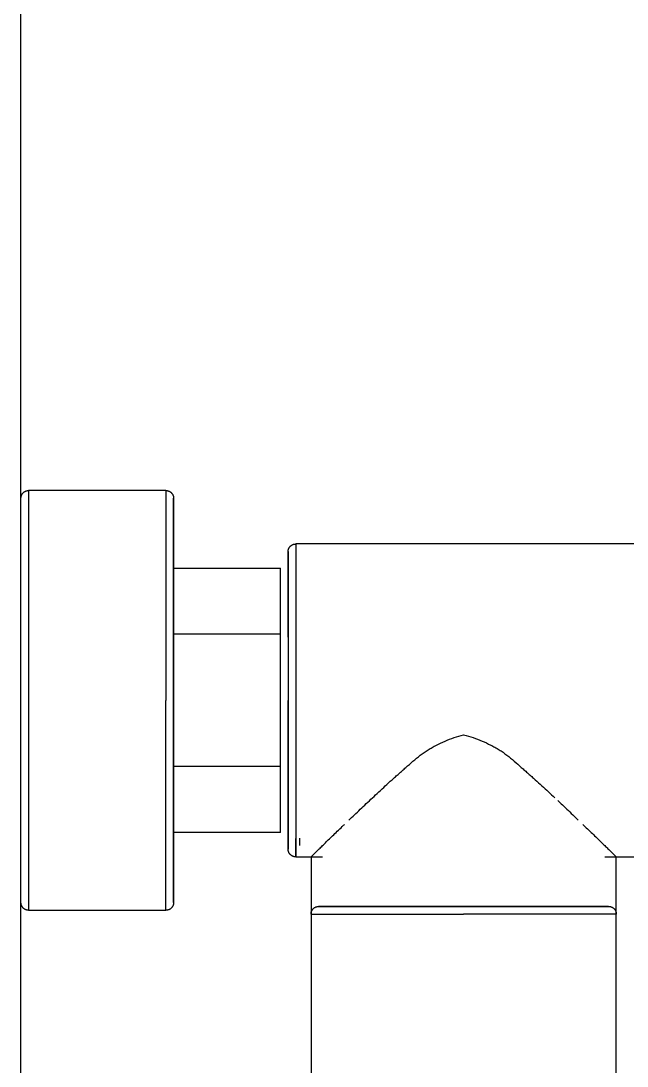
# Model space of a CAD drawing. Header units: millimetres. Extents: x 173236 to 801264, y -94969 to 615039.
# Drawn here: x 636244.1 to 636323.5, y 65685.8 to 65822.8 of the extents above; entities that cross this region are included whole.
import ezdxf

# ---------------------------------------------------------------- set-up
doc = ezdxf.new("R2010")
doc.units = ezdxf.units.MM
doc.header["$MEASUREMENT"] = 0
for name, color, linetype in [('VOX-A-ELEV-1-NEAR', 130, 'Continuous'), ('VOX-A-FURN-LAYOUT', 93, 'Continuous'), ('VOX-I- FURN-LAYOUT', 93, 'Continuous')]:
    doc.layers.add(name, color=color, linetype=linetype)
doc.layers.add('VOX-A-WALL-SECT', color=1, linetype='Continuous', lineweight=30)

# ---------------------------------------------------------------- blocks, each defined once
blk = doc.blocks.new('TYPICAL FLOOR PLAN')
at = {"layer": 'VOX-A-WALL-SECT'}
blk.add_lwpolyline([(981779.96, 121867.61), (981779.93, 120799.42), (982009.93, 120799.44), (982009.93, 121742.61), (983960.24, 121742.61), (983960.24, 121867.61)], close=True, dxfattribs=at)
blk = doc.blocks.new('Shower_columns_15486 - Xref_5A9743C00 - Torture_dwg_K_LINK-1495419-First Floor')
for p, q in [((2.1457, -1.4961), (0.8071, -1.4961)), ((0.8071, -3.0709), (2.1457, -3.0709))]:
    blk.add_line(p, q)
for points, knots in [([(2.1457, -1.4961), (2.1457, -1.4966), (2.15, -1.5014), (2.1654, -1.5163), (2.1832, -1.5343), (2.199, -1.551), (2.2173, -1.5699), (2.2375, -1.5905), (2.2595, -1.613), (2.2832, -1.6377), (2.3014, -1.6568), (2.3115, -1.6673), (2.3129, -1.6688)], [0, 0, 0, 0, 0.0714286, 0.1428571, 0.1785714, 0.2142857, 0.25, 0.2857143, 0.3214286, 0.3571429, 0.3928571, 0.3988353, 0.3988353, 0.3988353, 0.3988353]), ([(2.335, -1.6917), (2.344, -1.701), (2.3624, -1.72), (2.4003, -1.7601), (2.43, -1.7917), (2.4502, -1.8132)], [0.4285714, 0.4285714, 0.4285714, 0.4285714, 0.4642857, 0.5, 0.5714286, 0.5714286, 0.5714286, 0.5714286]), ([(2.4502, -1.8132), (2.4705, -1.8348), (2.5015, -1.8678), (2.538, -1.9081), (2.559, -1.9315), (2.5746, -1.9494), (2.5904, -1.9673), (2.612, -1.9912), (2.6392, -2.0215), (2.6653, -2.053), (2.6845, -2.0794), (2.6979, -2.0999), (2.7102, -2.121), (2.7258, -2.1499), (2.7503, -2.2022), (2.7668, -2.2501), (2.7756, -2.2835)], [0.5714286, 0.5714286, 0.5714286, 0.5714286, 0.6428571, 0.6785714, 0.6964286, 0.7142857, 0.7321429, 0.75, 0.7857143, 0.8214286, 0.8392857, 0.8571429, 0.875, 0.8928571, 0.9285714, 1, 1, 1, 1]), ([(2.7756, -2.2835), (2.7669, -2.3165), (2.7507, -2.3641), (2.7263, -2.4162), (2.7108, -2.445), (2.6986, -2.4661), (2.6852, -2.4866), (2.666, -2.513), (2.6398, -2.5446), (2.6126, -2.575), (2.5909, -2.599), (2.5751, -2.617), (2.5595, -2.6348), (2.5385, -2.6583), (2.502, -2.6986), (2.4709, -2.7317), (2.4507, -2.7532)], [0, 0, 0, 0, 0.0714286, 0.1071429, 0.125, 0.1428571, 0.1607143, 0.1785714, 0.2142857, 0.25, 0.2678571, 0.2857143, 0.3035714, 0.3214286, 0.3571429, 0.4285714, 0.4285714, 0.4285714, 0.4285714]), ([(2.4363, -2.7686), (2.4211, -2.7848), (2.3963, -2.8112), (2.3628, -2.8465), (2.3444, -2.8655), (2.3354, -2.8749)], [0.4456102, 0.4456102, 0.4456102, 0.4456102, 0.5, 0.5357143, 0.5714286, 0.5714286, 0.5714286, 0.5714286]), ([(2.3136, -2.8974), (2.312, -2.8991), (2.3018, -2.9097), (2.2835, -2.9289), (2.2598, -2.9537), (2.2378, -2.9762), (2.2175, -2.9968), (2.1992, -3.0158), (2.1833, -3.0324), (2.1655, -3.0505), (2.1501, -3.0655), (2.1457, -3.0703), (2.1457, -3.0709)], [0.6007011, 0.6007011, 0.6007011, 0.6007011, 0.6071429, 0.6428571, 0.6785714, 0.7142857, 0.75, 0.7857143, 0.8214286, 0.8571429, 0.9285714, 1, 1, 1, 1])]:
    blk.add_open_spline(points, degree=3, knots=knots)
blk = doc.blocks.new('Shower_columns_15486 - Xref_5A9743C00 - Torture_dwg_D_FIXED-1495421-First Floor')
for p, q in [((-0.7874, 0.7874), (-2.3228, 0.7874)), ((-2.3228, 0.3629), (-2.3228, 0.7874)), ((1.8504, 0.7874), (0.7874, 0.7874)), ((1.8504, 0.7874), (1.8504, 0)), ((-2.3622, 0.7025), (-2.3622, 0.3711)), ((-2.3622, 0.7025), (-2.3622, 0.3711)), ((1.8898, 0), (1.8898, 0.748)), ((-2.3228, 0.3629), (-2.3228, 0.4748)), ((1.8898, 0), (1.8898, -0.748)), ((1.8504, -0.7874), (1.8504, 0)), ((-2.3622, -0.7025), (-2.3622, -0.3711)), ((-2.3622, -0.7025), (-2.3622, -0.3711)), ((-2.3228, -0.7874), (-2.3228, -0.3629)), ((-2.3228, -0.4546), (-2.3228, -0.3629)), ((-2.3228, -0.7874), (-0.3937, -0.7874)), ((0.3937, -0.7874), (1.8504, -0.7874))]:
    blk.add_line(p, q)
at = {"flags": 128}
for points in [[(-2.3622, 0.748), (-2.3622, 0.7496), (-2.3621, 0.7512), (-2.3619, 0.7527), (-2.3617, 0.7543), (-2.3614, 0.7559), (-2.3611, 0.7574), (-2.3607, 0.7589), (-2.3602, 0.7604), (-2.3597, 0.7619), (-2.3591, 0.7634), (-2.3585, 0.7648), (-2.3578, 0.7662), (-2.357, 0.7676), (-2.3562, 0.7689), (-2.3553, 0.7703), (-2.3544, 0.7715), (-2.3534, 0.7728), (-2.3524, 0.774), (-2.3514, 0.7752), (-2.3503, 0.7763), (-2.3491, 0.7773), (-2.3479, 0.7784), (-2.3467, 0.7794), (-2.3454, 0.7803), (-2.3441, 0.7812), (-2.3428, 0.782), (-2.3414, 0.7828), (-2.34, 0.7835), (-2.3386, 0.7841), (-2.3371, 0.7847), (-2.3356, 0.7853), (-2.3341, 0.7857), (-2.3326, 0.7862), (-2.3311, 0.7865), (-2.3295, 0.7868), (-2.328, 0.7871), (-2.3264, 0.7872), (-2.3248, 0.7874), (-2.3233, 0.7874), (-2.3228, 0.7874)], [(1.8504, 0.7874), (1.852, 0.7874), (1.8535, 0.7873), (1.8551, 0.7871), (1.8567, 0.7869), (1.8582, 0.7866), (1.8598, 0.7863), (1.8613, 0.7859), (1.8628, 0.7854), (1.8643, 0.7849), (1.8657, 0.7843), (1.8672, 0.7837), (1.8686, 0.783), (1.87, 0.7822), (1.8713, 0.7814), (1.8726, 0.7805), (1.8739, 0.7796), (1.8751, 0.7786), (1.8764, 0.7776), (1.8775, 0.7766), (1.8786, 0.7755), (1.8797, 0.7743), (1.8807, 0.7731), (1.8817, 0.7719), (1.8826, 0.7706), (1.8835, 0.7693), (1.8843, 0.768), (1.8851, 0.7666), (1.8858, 0.7652), (1.8865, 0.7638), (1.8871, 0.7623), (1.8876, 0.7608), (1.8881, 0.7593), (1.8885, 0.7578), (1.8889, 0.7563), (1.8892, 0.7547), (1.8894, 0.7532), (1.8896, 0.7516), (1.8897, 0.75), (1.8898, 0.7485), (1.8898, 0.748)], [(-2.3622, 0.3711), (-2.3622, 0.3967), (-2.3622, 0.4218), (-2.3622, 0.4461), (-2.3622, 0.4698), (-2.3622, 0.4927), (-2.3622, 0.5148), (-2.3622, 0.5361), (-2.3622, 0.5565), (-2.3622, 0.5761), (-2.3622, 0.5947), (-2.3622, 0.6124), (-2.3622, 0.6291), (-2.3622, 0.6447), (-2.3622, 0.6594), (-2.3622, 0.673), (-2.3622, 0.6855), (-2.3622, 0.6969), (-2.3622, 0.7072), (-2.3622, 0.7164), (-2.3622, 0.7245), (-2.3622, 0.7313), (-2.3622, 0.737), (-2.3622, 0.7415), (-2.3622, 0.7449), (-2.3622, 0.747), (-2.3622, 0.748)], [(-2.3622, 0.748), (-2.3622, 0.7474), (-2.3622, 0.7456), (-2.3622, 0.7427), (-2.3622, 0.7385), (-2.3622, 0.7331), (-2.3622, 0.7266), (-2.3622, 0.7189), (-2.3622, 0.7101), (-2.3622, 0.7001), (-2.3622, 0.689), (-2.3622, 0.6768), (-2.3622, 0.6635), (-2.3622, 0.6492), (-2.3622, 0.6338), (-2.3622, 0.6174), (-2.3622, 0.6), (-2.3622, 0.5816), (-2.3622, 0.5624), (-2.3622, 0.5422), (-2.3622, 0.5212), (-2.3622, 0.4993), (-2.3622, 0.4766), (-2.3622, 0.4532), (-2.3622, 0.429), (-2.3622, 0.4042), (-2.3622, 0.3787), (-2.3622, 0.3711)], [(1.8898, 0), (1.8898, 0.0299), (1.8898, 0.0598), (1.8898, 0.0895), (1.8898, 0.1192), (1.8898, 0.1486), (1.8898, 0.1778), (1.8898, 0.2067), (1.8898, 0.2353), (1.8898, 0.2635), (1.8898, 0.2913), (1.8898, 0.3186), (1.8898, 0.3454), (1.8898, 0.3717), (1.8898, 0.3973), (1.8898, 0.4224), (1.8898, 0.4467), (1.8898, 0.4704), (1.8898, 0.4932), (1.8898, 0.5153), (1.8898, 0.5366), (1.8898, 0.557), (1.8898, 0.5765), (1.8898, 0.5951), (1.8898, 0.6128), (1.8898, 0.6294), (1.8898, 0.6451), (1.8898, 0.6597), (1.8898, 0.6733), (1.8898, 0.6858), (1.8898, 0.6972), (1.8898, 0.7075), (1.8898, 0.7166), (1.8898, 0.7246), (1.8898, 0.7315), (1.8898, 0.7371), (1.8898, 0.7416), (1.8898, 0.745), (1.8898, 0.7471), (1.8898, 0.748)], [(1.8898, 0.748), (1.8898, 0.7474), (1.8898, 0.7456), (1.8898, 0.7427), (1.8898, 0.7385), (1.8898, 0.7331), (1.8898, 0.7266), (1.8898, 0.7189), (1.8898, 0.7101), (1.8898, 0.7001), (1.8898, 0.689), (1.8898, 0.6768), (1.8898, 0.6635), (1.8898, 0.6492), (1.8898, 0.6338), (1.8898, 0.6174), (1.8898, 0.6), (1.8898, 0.5816), (1.8898, 0.5624), (1.8898, 0.5422), (1.8898, 0.5212), (1.8898, 0.4993), (1.8898, 0.4766), (1.8898, 0.4532), (1.8898, 0.429), (1.8898, 0.4042), (1.8898, 0.3787), (1.8898, 0.3526), (1.8898, 0.3259), (1.8898, 0.2987), (1.8898, 0.2711), (1.8898, 0.243), (1.8898, 0.2145), (1.8898, 0.1856), (1.8898, 0.1565), (1.8898, 0.1271), (1.8898, 0.0976), (1.8898, 0.0678), (1.8898, 0.038), (1.8898, 0.0081), (1.8898, 0)], [(1.8898, 0), (1.8898, -0.0299), (1.8898, -0.0598), (1.8898, -0.0895), (1.8898, -0.1192), (1.8898, -0.1486), (1.8898, -0.1778), (1.8898, -0.2067), (1.8898, -0.2353), (1.8898, -0.2635), (1.8898, -0.2913), (1.8898, -0.3186), (1.8898, -0.3454), (1.8898, -0.3717), (1.8898, -0.3973), (1.8898, -0.4224), (1.8898, -0.4467), (1.8898, -0.4704), (1.8898, -0.4932), (1.8898, -0.5153), (1.8898, -0.5366), (1.8898, -0.557), (1.8898, -0.5765), (1.8898, -0.5951), (1.8898, -0.6128), (1.8898, -0.6294), (1.8898, -0.6451), (1.8898, -0.6597), (1.8898, -0.6733), (1.8898, -0.6858), (1.8898, -0.6972), (1.8898, -0.7075), (1.8898, -0.7166), (1.8898, -0.7246), (1.8898, -0.7315), (1.8898, -0.7371), (1.8898, -0.7416), (1.8898, -0.745), (1.8898, -0.7471), (1.8898, -0.748)], [(1.8898, -0.748), (1.8898, -0.7474), (1.8898, -0.7456), (1.8898, -0.7427), (1.8898, -0.7385), (1.8898, -0.7331), (1.8898, -0.7266), (1.8898, -0.7189), (1.8898, -0.7101), (1.8898, -0.7001), (1.8898, -0.689), (1.8898, -0.6768), (1.8898, -0.6635), (1.8898, -0.6492), (1.8898, -0.6338), (1.8898, -0.6174), (1.8898, -0.6), (1.8898, -0.5816), (1.8898, -0.5624), (1.8898, -0.5422), (1.8898, -0.5212), (1.8898, -0.4993), (1.8898, -0.4766), (1.8898, -0.4532), (1.8898, -0.429), (1.8898, -0.4042), (1.8898, -0.3787), (1.8898, -0.3526), (1.8898, -0.3259), (1.8898, -0.2987), (1.8898, -0.2711), (1.8898, -0.243), (1.8898, -0.2145), (1.8898, -0.1856), (1.8898, -0.1565), (1.8898, -0.1271), (1.8898, -0.0976), (1.8898, -0.0678), (1.8898, -0.038), (1.8898, -0.0081), (1.8898, 0)], [(-2.3622, -0.3711), (-2.3622, -0.3967), (-2.3622, -0.4218), (-2.3622, -0.4461), (-2.3622, -0.4698), (-2.3622, -0.4927), (-2.3622, -0.5148), (-2.3622, -0.5361), (-2.3622, -0.5565), (-2.3622, -0.5761), (-2.3622, -0.5947), (-2.3622, -0.6124), (-2.3622, -0.6291), (-2.3622, -0.6447), (-2.3622, -0.6594), (-2.3622, -0.673), (-2.3622, -0.6855), (-2.3622, -0.6969), (-2.3622, -0.7072), (-2.3622, -0.7164), (-2.3622, -0.7245), (-2.3622, -0.7313), (-2.3622, -0.737), (-2.3622, -0.7415), (-2.3622, -0.7449), (-2.3622, -0.747), (-2.3622, -0.748)], [(-2.3622, -0.748), (-2.3622, -0.7474), (-2.3622, -0.7456), (-2.3622, -0.7427), (-2.3622, -0.7385), (-2.3622, -0.7331), (-2.3622, -0.7266), (-2.3622, -0.7189), (-2.3622, -0.7101), (-2.3622, -0.7001), (-2.3622, -0.689), (-2.3622, -0.6768), (-2.3622, -0.6635), (-2.3622, -0.6492), (-2.3622, -0.6338), (-2.3622, -0.6174), (-2.3622, -0.6), (-2.3622, -0.5816), (-2.3622, -0.5624), (-2.3622, -0.5422), (-2.3622, -0.5212), (-2.3622, -0.4993), (-2.3622, -0.4766), (-2.3622, -0.4532), (-2.3622, -0.429), (-2.3622, -0.4042), (-2.3622, -0.3787), (-2.3622, -0.3711)], [(-2.3228, -0.7874), (-2.3244, -0.7874), (-2.326, -0.7873), (-2.3275, -0.7871), (-2.3291, -0.7869), (-2.3307, -0.7866), (-2.3322, -0.7863), (-2.3337, -0.7859), (-2.3352, -0.7854), (-2.3367, -0.7849), (-2.3382, -0.7843), (-2.3396, -0.7837), (-2.341, -0.783), (-2.3424, -0.7822), (-2.3437, -0.7814), (-2.3451, -0.7805), (-2.3463, -0.7796), (-2.3476, -0.7786), (-2.3488, -0.7776), (-2.35, -0.7766), (-2.3511, -0.7755), (-2.3522, -0.7743), (-2.3532, -0.7731), (-2.3542, -0.7719), (-2.3551, -0.7706), (-2.356, -0.7693), (-2.3568, -0.768), (-2.3576, -0.7666), (-2.3583, -0.7652), (-2.3589, -0.7638), (-2.3595, -0.7623), (-2.3601, -0.7608), (-2.3606, -0.7593), (-2.361, -0.7578), (-2.3613, -0.7563), (-2.3616, -0.7547), (-2.3619, -0.7532), (-2.362, -0.7516), (-2.3622, -0.75), (-2.3622, -0.7485), (-2.3622, -0.748)], [(1.8898, -0.748), (1.8897, -0.7496), (1.8896, -0.7512), (1.8895, -0.7527), (1.8893, -0.7543), (1.889, -0.7559), (1.8886, -0.7574), (1.8882, -0.7589), (1.8878, -0.7604), (1.8872, -0.7619), (1.8867, -0.7634), (1.886, -0.7648), (1.8853, -0.7662), (1.8846, -0.7676), (1.8838, -0.7689), (1.8829, -0.7703), (1.882, -0.7715), (1.881, -0.7728), (1.88, -0.774), (1.8789, -0.7752), (1.8778, -0.7763), (1.8767, -0.7773), (1.8755, -0.7784), (1.8742, -0.7794), (1.873, -0.7803), (1.8717, -0.7812), (1.8703, -0.782), (1.8689, -0.7828), (1.8675, -0.7835), (1.8661, -0.7841), (1.8647, -0.7847), (1.8632, -0.7853), (1.8617, -0.7857), (1.8602, -0.7862), (1.8586, -0.7865), (1.8571, -0.7868), (1.8555, -0.7871), (1.854, -0.7872), (1.8524, -0.7874), (1.8508, -0.7874), (1.8504, -0.7874)]]:
    blk.add_lwpolyline(points, dxfattribs=at)
for points, knots in [([(-2.3622, 0.3711), (-2.3622, 0.3711), (-2.3597, 0.3705), (-2.3518, 0.3689), (-2.3438, 0.3673), (-2.334, 0.3652), (-2.3267, 0.3637), (-2.3228, 0.3629)], [0, 0, 0, 0, 0.333333, 0.5, 0.666667, 0.833333, 1, 1, 1, 1]), ([(-2.3228, 0.3629), (-2.3267, 0.3637), (-2.3339, 0.3652), (-2.3438, 0.3673), (-2.3517, 0.3689), (-2.3597, 0.3705), (-2.3622, 0.3711), (-2.3622, 0.3711)], [0, 0, 0, 0, 0.166667, 0.333333, 0.5, 0.666667, 1, 1, 1, 1]), ([(-2.3337, -0.3652), (-2.3372, -0.3659), (-2.3438, -0.3673), (-2.3517, -0.3689), (-2.3597, -0.3705), (-2.3622, -0.3711), (-2.3622, -0.3711)], [0.1666667, 0.1666667, 0.1666667, 0.1666667, 0.3333333, 0.5, 0.6666667, 1, 1, 1, 1]), ([(-2.3622, -0.3711), (-2.3622, -0.3711), (-2.3597, -0.3705), (-2.3518, -0.3689), (-2.3438, -0.3673), (-2.3372, -0.3659), (-2.3338, -0.3652)], [0, 0, 0, 0, 0.3333333, 0.5, 0.6666667, 0.8333333, 0.8333333, 0.8333333, 0.8333333])]:
    blk.add_open_spline(points, degree=3, knots=knots)
blk = doc.blocks.new('Shower_columns_15486 - Xref_5A9743C00 - Torture_dwg_J_VALVE RIGHT-1495423-First Floor')
for p, q in [((-1.0827, -0.0394), (-1.0827, -0.748)), ((0, -0.0394), (-1.0827, -0.0394)), ((1.0827, -0.0394), (0, -0.0394)), ((1.0827, -0.748), (1.0827, -0.0394)), ((-1.0827, -0.748), (0, -0.748)), ((1.0827, -0.748), (0, -0.748)), ((-0.7052, -0.7874), (-0.9922, -0.7874)), ((0, -0.7874), (-0.9922, -0.7874)), ((-0.6819, -1.3386), (-0.6819, -0.7874)), ((-0.6132, -0.7874), (-0.6819, -0.7874)), ((-0.341, -1.3386), (-0.341, -0.7874)), ((0.3008, -0.7874), (-0.3066, -0.7874)), ((1.0433, -0.7874), (0, -0.7874)), ((0.341, -1.3386), (0.341, -0.7874)), ((0.6819, -0.7874), (0.5378, -0.7874)), ((0.6819, -0.7874), (0.6819, -1.3386)), ((1.0433, -0.7874), (0.7061, -0.7874)), ((-0.6819, -1.3386), (-0.341, -1.3386)), ((-0.341, -1.3386), (0.341, -1.3386)), ((0.341, -1.3386), (0.6819, -1.3386)), ((-0.7677, -1.378), (0, -1.378)), ((-0.3383, -1.378), (-0.3937, -1.378)), ((0.3937, -1.378), (-0.3937, -1.378)), ((0.7677, -1.378), (0, -1.378)), ((0.7677, -1.378), (0.3156, -1.378)), ((0.3937, -1.378), (0.3383, -1.378)), ((-0.8071, -1.4173), (-0.8071, -1.5551)), ((-0.8071, -1.4173), (-0.7118, -1.4173)), ((0, -1.4173), (-0.8071, -1.4173)), ((-0.7115, -1.437), (-0.748, -1.437)), ((-0.7115, -1.437), (-0.748, -1.437)), ((0.8071, -1.4173), (0, -1.4173)), ((0.8071, -3.3071), (0.8071, -1.4173)), ((-0.8071, -3.0118), (-0.8071, -3.3071))]:
    blk.add_line(p, q)
at = {"flags": 128}
for points in [[(-1.0827, -0.0394), (-1.0826, -0.0378), (-1.0826, -0.0362), (-1.0824, -0.0347), (-1.0822, -0.0331), (-1.0819, -0.0315), (-1.0815, -0.03), (-1.0811, -0.0285), (-1.0807, -0.027), (-1.0802, -0.0255), (-1.0796, -0.024), (-1.0789, -0.0226), (-1.0782, -0.0212), (-1.0775, -0.0198), (-1.0767, -0.0185), (-1.0758, -0.0171), (-1.0749, -0.0159), (-1.0739, -0.0146), (-1.0729, -0.0134), (-1.0718, -0.0122), (-1.0707, -0.0111), (-1.0696, -0.0101), (-1.0684, -0.009), (-1.0672, -0.008), (-1.0659, -0.0071), (-1.0646, -0.0062), (-1.0632, -0.0054), (-1.0619, -0.0046), (-1.0605, -0.0039), (-1.059, -0.0033), (-1.0576, -0.0027), (-1.0561, -0.0021), (-1.0546, -0.0017), (-1.0531, -0.0012), (-1.0515, -0.0009), (-1.05, -0.0006), (-1.0484, -0.0003), (-1.0469, -0.0002), (-1.0453, -0.0001)], [(1.0449, 0), (1.0465, -0.0001), (1.048, -0.0003), (1.0496, -0.0005), (1.0511, -0.0008), (1.0527, -0.0011), (1.0542, -0.0015), (1.0557, -0.002), (1.0572, -0.0025), (1.0586, -0.0031), (1.0601, -0.0037), (1.0615, -0.0044), (1.0629, -0.0052), (1.0642, -0.006), (1.0655, -0.0069), (1.0668, -0.0078), (1.0681, -0.0088), (1.0693, -0.0098), (1.0704, -0.0108), (1.0715, -0.0119), (1.0726, -0.0131), (1.0737, -0.0143), (1.0746, -0.0155), (1.0756, -0.0168), (1.0764, -0.0181), (1.0773, -0.0194), (1.078, -0.0208), (1.0787, -0.0222), (1.0794, -0.0236), (1.08, -0.0251), (1.0805, -0.0266), (1.081, -0.0281), (1.0814, -0.0296), (1.0818, -0.0311), (1.0821, -0.0327), (1.0823, -0.0342), (1.0825, -0.0358), (1.0826, -0.0374), (1.0827, -0.0389), (1.0827, -0.0394)], [(-1.0433, -0.7874), (-1.0449, -0.7874), (-1.0465, -0.7873), (-1.048, -0.7871), (-1.0496, -0.7869), (-1.0511, -0.7866), (-1.0527, -0.7863), (-1.0542, -0.7859), (-1.0557, -0.7854), (-1.0572, -0.7849), (-1.0586, -0.7843), (-1.0601, -0.7837), (-1.0615, -0.783), (-1.0629, -0.7822), (-1.0642, -0.7814), (-1.0655, -0.7805), (-1.0668, -0.7796), (-1.0681, -0.7786), (-1.0693, -0.7776), (-1.0704, -0.7766), (-1.0715, -0.7755), (-1.0726, -0.7743), (-1.0737, -0.7731), (-1.0746, -0.7719), (-1.0756, -0.7706), (-1.0764, -0.7693), (-1.0773, -0.768), (-1.078, -0.7666), (-1.0787, -0.7652), (-1.0794, -0.7638), (-1.08, -0.7623), (-1.0805, -0.7608), (-1.081, -0.7593), (-1.0814, -0.7578), (-1.0818, -0.7563), (-1.0821, -0.7547), (-1.0823, -0.7532), (-1.0825, -0.7516), (-1.0826, -0.75), (-1.0827, -0.7485), (-1.0827, -0.748)], [(1.0827, -0.748), (1.0826, -0.7496), (1.0826, -0.7512), (1.0824, -0.7527), (1.0822, -0.7543), (1.0819, -0.7559), (1.0815, -0.7574), (1.0811, -0.7589), (1.0807, -0.7604), (1.0802, -0.7619), (1.0796, -0.7634), (1.0789, -0.7648), (1.0782, -0.7662), (1.0775, -0.7676), (1.0767, -0.7689), (1.0758, -0.7703), (1.0749, -0.7715), (1.0739, -0.7728), (1.0729, -0.774), (1.0718, -0.7752), (1.0707, -0.7763), (1.0696, -0.7773), (1.0684, -0.7784), (1.0672, -0.7794), (1.0659, -0.7803), (1.0646, -0.7812), (1.0632, -0.782), (1.0619, -0.7828), (1.0605, -0.7835), (1.059, -0.7841), (1.0576, -0.7847), (1.0561, -0.7853), (1.0546, -0.7857), (1.0531, -0.7862), (1.0515, -0.7865), (1.05, -0.7868), (1.0484, -0.7871), (1.0469, -0.7872), (1.0453, -0.7874), (1.0437, -0.7874), (1.0433, -0.7874)], [(-1.0433, -0.7874), (-1.0425, -0.7874), (-1.04, -0.7874), (-1.0358, -0.7874), (-1.03, -0.7874), (-1.0225, -0.7874), (-1.0134, -0.7874), (-1.0027, -0.7874), (-0.9903, -0.7874), (-0.9764, -0.7874), (-0.9609, -0.7874), (-0.9439, -0.7874), (-0.9254, -0.7874), (-0.9054, -0.7874), (-0.8839, -0.7874), (-0.8611, -0.7874), (-0.8368, -0.7874), (-0.8112, -0.7874), (-0.7844, -0.7874), (-0.7562, -0.7874), (-0.7269, -0.7874), (-0.6964, -0.7874), (-0.6647, -0.7874), (-0.6321, -0.7874), (-0.5984, -0.7874), (-0.5637, -0.7874), (-0.5281, -0.7874), (-0.4917, -0.7874), (-0.4546, -0.7874), (-0.4166, -0.7874), (-0.3781, -0.7874), (-0.3389, -0.7874), (-0.2991, -0.7874), (-0.2589, -0.7874), (-0.2183, -0.7874), (-0.1773, -0.7874), (-0.1361, -0.7874), (-0.0946, -0.7874), (-0.053, -0.7874), (-0.0113, -0.7874), (0, -0.7874)], [(-0.6879, -0.7874), (-0.7188, -0.7874), (-0.7484, -0.7874), (-0.7769, -0.7874), (-0.8041, -0.7874), (-0.8301, -0.7874), (-0.8547, -0.7874), (-0.8779, -0.7874), (-0.8998, -0.7874), (-0.9202, -0.7874), (-0.9391, -0.7874), (-0.9565, -0.7874), (-0.9724, -0.7874), (-0.9867, -0.7874), (-0.9995, -0.7874), (-1.0107, -0.7874), (-1.0202, -0.7874), (-1.0281, -0.7874), (-1.0344, -0.7874), (-1.039, -0.7874), (-1.042, -0.7874), (-1.0432, -0.7874)], [(0, -0.7874), (0.0417, -0.7874), (0.0834, -0.7874), (0.1249, -0.7874), (0.1662, -0.7874), (0.2073, -0.7874), (0.248, -0.7874), (0.2883, -0.7874), (0.3282, -0.7874), (0.3675, -0.7874), (0.4063, -0.7874), (0.4444, -0.7874), (0.4818, -0.7874), (0.5184, -0.7874), (0.5542, -0.7874), (0.5891, -0.7874), (0.6231, -0.7874), (0.656, -0.7874), (0.6879, -0.7874), (0.7188, -0.7874), (0.7484, -0.7874), (0.7769, -0.7874), (0.8041, -0.7874), (0.8301, -0.7874), (0.8547, -0.7874), (0.8779, -0.7874), (0.8998, -0.7874), (0.9202, -0.7874), (0.9391, -0.7874), (0.9565, -0.7874), (0.9724, -0.7874), (0.9867, -0.7874), (0.9995, -0.7874), (1.0107, -0.7874), (1.0202, -0.7874), (1.0281, -0.7874), (1.0344, -0.7874), (1.039, -0.7874), (1.042, -0.7874), (1.0432, -0.7874)], [(1.0433, -0.7874), (1.0425, -0.7874), (1.04, -0.7874), (1.0358, -0.7874), (1.03, -0.7874), (1.0225, -0.7874), (1.0134, -0.7874), (1.0027, -0.7874), (0.9903, -0.7874), (0.9764, -0.7874), (0.9609, -0.7874), (0.9439, -0.7874), (0.9254, -0.7874), (0.9054, -0.7874), (0.8839, -0.7874), (0.8611, -0.7874), (0.8368, -0.7874), (0.8112, -0.7874), (0.7844, -0.7874), (0.7562, -0.7874), (0.7269, -0.7874), (0.6964, -0.7874)], [(-0.8071, -1.4173), (-0.8071, -1.4157), (-0.807, -1.4142), (-0.8068, -1.4126), (-0.8066, -1.4111), (-0.8063, -1.4095), (-0.806, -1.408), (-0.8056, -1.4064), (-0.8051, -1.4049), (-0.8046, -1.4035), (-0.804, -1.402), (-0.8033, -1.4006), (-0.8026, -1.3991), (-0.8019, -1.3978), (-0.8011, -1.3964), (-0.8002, -1.3951), (-0.7993, -1.3938), (-0.7983, -1.3926), (-0.7973, -1.3914), (-0.7963, -1.3902), (-0.7951, -1.3891), (-0.794, -1.388), (-0.7928, -1.387), (-0.7916, -1.386), (-0.7903, -1.3851), (-0.789, -1.3842), (-0.7876, -1.3834), (-0.7863, -1.3826), (-0.7849, -1.3819), (-0.7834, -1.3812), (-0.782, -1.3806), (-0.7805, -1.3801), (-0.779, -1.3796), (-0.7775, -1.3792), (-0.776, -1.3788), (-0.7744, -1.3785), (-0.7729, -1.3783), (-0.7713, -1.3781), (-0.7697, -1.378), (-0.7681, -1.378), (-0.7677, -1.378)], [(0, -1.378), (-0.0307, -1.378), (-0.0614, -1.378), (-0.0919, -1.378), (-0.1223, -1.378), (-0.1525, -1.378), (-0.1825, -1.378), (-0.2122, -1.378), (-0.2415, -1.378), (-0.2704, -1.378), (-0.299, -1.378), (-0.327, -1.378), (-0.3545, -1.378), (-0.3815, -1.378), (-0.4078, -1.378), (-0.4335, -1.378), (-0.4585, -1.378), (-0.4827, -1.378), (-0.5062, -1.378), (-0.5289, -1.378), (-0.5507, -1.378), (-0.5717, -1.378), (-0.5917, -1.378), (-0.6108, -1.378), (-0.6289, -1.378), (-0.646, -1.378), (-0.6621, -1.378), (-0.6771, -1.378), (-0.691, -1.378), (-0.7038, -1.378), (-0.7155, -1.378), (-0.7261, -1.378), (-0.7355, -1.378), (-0.7437, -1.378), (-0.7507, -1.378), (-0.7565, -1.378), (-0.7612, -1.378), (-0.7646, -1.378), (-0.7667, -1.378), (-0.7677, -1.378)], [(-0.7677, -1.378), (-0.7671, -1.378), (-0.7653, -1.378), (-0.7622, -1.378), (-0.7579, -1.378), (-0.7524, -1.378), (-0.7457, -1.378), (-0.7378, -1.378), (-0.7287, -1.378), (-0.7185, -1.378), (-0.7071, -1.378), (-0.6946, -1.378), (-0.681, -1.378), (-0.6662, -1.378), (-0.6505, -1.378), (-0.6336, -1.378), (-0.6158, -1.378), (-0.597, -1.378), (-0.5772, -1.378), (-0.5565, -1.378), (-0.5349, -1.378), (-0.5124, -1.378), (-0.4892, -1.378), (-0.4651, -1.378), (-0.4403, -1.378), (-0.4148, -1.378), (-0.3886, -1.378), (-0.3618, -1.378), (-0.3345, -1.378), (-0.3066, -1.378)], [(0.7677, -1.378), (0.7671, -1.378), (0.7653, -1.378), (0.7622, -1.378), (0.7579, -1.378), (0.7524, -1.378), (0.7457, -1.378), (0.7378, -1.378), (0.7287, -1.378), (0.7185, -1.378), (0.7071, -1.378), (0.6946, -1.378), (0.681, -1.378), (0.6662, -1.378), (0.6505, -1.378), (0.6336, -1.378), (0.6158, -1.378), (0.597, -1.378), (0.5772, -1.378), (0.5565, -1.378), (0.5349, -1.378), (0.5124, -1.378), (0.4892, -1.378), (0.4651, -1.378), (0.4403, -1.378), (0.4148, -1.378), (0.3886, -1.378), (0.3618, -1.378), (0.3345, -1.378), (0.3066, -1.378), (0.2782, -1.378), (0.2494, -1.378), (0.2201, -1.378), (0.1905, -1.378), (0.1606, -1.378), (0.1305, -1.378), (0.1001, -1.378), (0.0696, -1.378), (0.039, -1.378), (0.0083, -1.378), (0, -1.378)], [(0.327, -1.378), (0.3545, -1.378), (0.3815, -1.378), (0.4078, -1.378), (0.4335, -1.378), (0.4585, -1.378), (0.4827, -1.378), (0.5062, -1.378), (0.5289, -1.378), (0.5507, -1.378), (0.5717, -1.378), (0.5917, -1.378), (0.6108, -1.378), (0.6289, -1.378), (0.646, -1.378), (0.6621, -1.378), (0.6771, -1.378), (0.691, -1.378), (0.7038, -1.378), (0.7155, -1.378), (0.7261, -1.378), (0.7355, -1.378), (0.7437, -1.378), (0.7507, -1.378), (0.7565, -1.378), (0.7612, -1.378), (0.7646, -1.378), (0.7667, -1.378), (0.7677, -1.378)], [(0.7677, -1.378), (0.7693, -1.378), (0.7709, -1.3781), (0.7724, -1.3782), (0.774, -1.3785), (0.7755, -1.3787), (0.7771, -1.3791), (0.7786, -1.3795), (0.7801, -1.38), (0.7816, -1.3805), (0.783, -1.3811), (0.7845, -1.3817), (0.7859, -1.3824), (0.7873, -1.3832), (0.7886, -1.384), (0.7899, -1.3848), (0.7912, -1.3857), (0.7925, -1.3867), (0.7937, -1.3877), (0.7948, -1.3888), (0.796, -1.3899), (0.797, -1.391), (0.7981, -1.3922), (0.799, -1.3935), (0.8, -1.3947), (0.8008, -1.3961), (0.8017, -1.3974), (0.8024, -1.3988), (0.8032, -1.4002), (0.8038, -1.4016), (0.8044, -1.4031), (0.805, -1.4045), (0.8054, -1.406), (0.8059, -1.4076), (0.8062, -1.4091), (0.8065, -1.4106), (0.8068, -1.4122), (0.8069, -1.4138), (0.807, -1.4153), (0.8071, -1.4169), (0.8071, -1.4173)]]:
    blk.add_lwpolyline(points, dxfattribs=at)
blk = doc.blocks.new('Shower_columns_15486 - Xref_5A9743C00 - Torture_dwg-1495417-First Floor')
for name, p in [('Shower_columns_15486 - Xref_5A9743C00 - Torture_dwg_J_VALVE RIGHT-1495423-First Floor', (2.9528, 0)), ('Shower_columns_15486 - Xref_5A9743C00 - Torture_dwg_K_LINK-1495419-First Floor', (0, 0)), ('Shower_columns_15486 - Xref_5A9743C00 - Torture_dwg_D_FIXED-1495421-First Floor', (0, -2.2835))]:
    blk.add_blockref(name, p)
blk = doc.blocks.new('SHOWER')
at = {"layer": 'VOX-I- FURN-LAYOUT', "xscale": 25.4, "yscale": 25.4, "zscale": 25.4, "rotation": 180}
blk.add_blockref('Shower_columns_15486 - Xref_5A9743C00 - Torture_dwg-1495417-First Floor', (1023036.95, 208705.96), dxfattribs=at)
blk = doc.blocks.new('1ST FLOOR FURNITURE')
at = {"layer": 'VOX-A-FURN-LAYOUT'}
blk.add_lwpolyline([(638143.95, 169084.85), (638143.95, 168184.85), (637221.2, 168184.85), (637221.2, 169084.85)], close=True, dxfattribs=at)
at = {"rotation": 270}
blk.add_blockref('SHOWER', (428515.24, 1191662.59), dxfattribs=at)

msp = doc.modelspace()

# ---------------------------------------------------------------- block references
msp.add_blockref('TYPICAL FLOOR PLAN', (-345765.82, -55624.63))

# ---------------------------------------------------------------- next in the draw order: block references
at = {"layer": 'VOX-A-ELEV-1-NEAR'}
msp.add_blockref('1ST FLOOR FURNITURE', (-977.09, -102966.88), dxfattribs=at)

doc.saveas('drawing.dxf')
